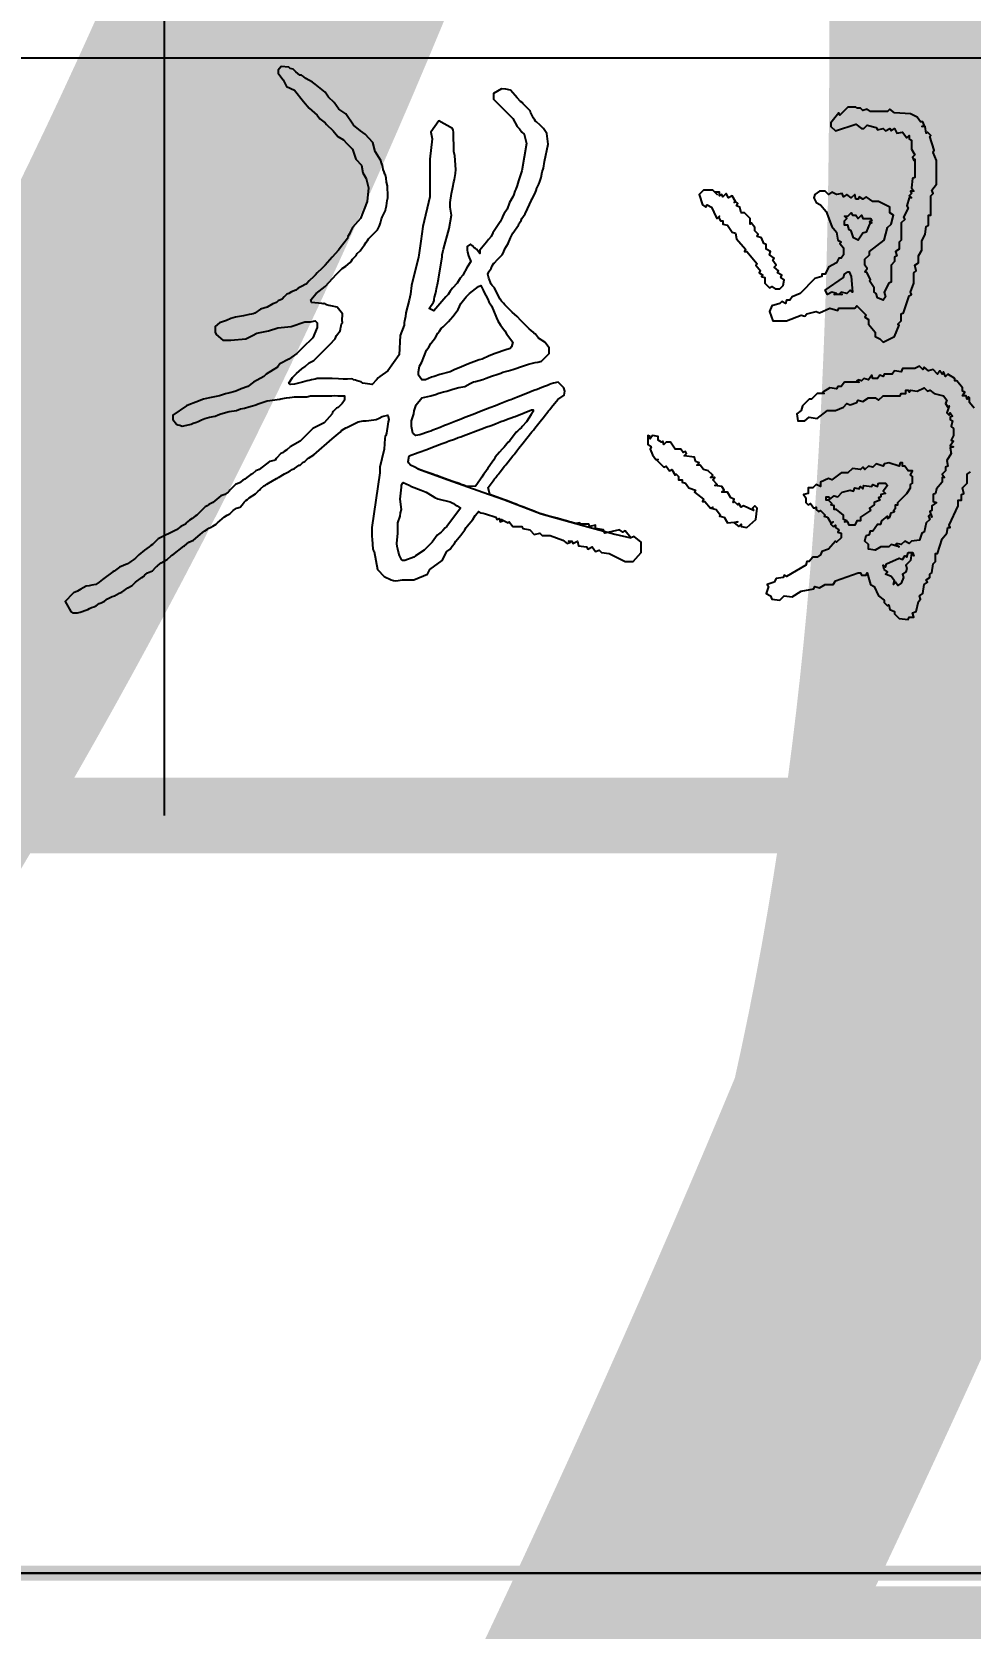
# Model space of a CAD drawing. Extents: x -124594 to 516503, y -3148 to 203159.
# Drawn here: x 221816 to 223054, y 76307 to 78414 of the extents above; entities that cross this region are included whole.
import ezdxf
from ezdxf.enums import TextEntityAlignment as Align

# ---------------------------------------------------------------- set-up
doc = ezdxf.new("R2018")
doc.units = 0
doc.header["$LTSCALE"] = 1000
doc.header["$MEASUREMENT"] = 0
for name, color, linetype in [('PUB_TITLE', 4, 'Continuous'), ('图签目录', 255, 'Continuous'), ('打印框线', 7, 'Continuous'), ('标准打印框线2025-06-19-05-44', 7, 'Continuous')]:
    doc.layers.add(name, color=color, linetype=linetype)
doc.styles.get("Standard").update_dxf_attribs({"font": 'gbenor.shx', "bigfont": 'gbcbig.shx'})
doc.styles.add('宋体', font='宋体.ttf')

# ---------------------------------------------------------------- blocks, each defined once
blk = doc.blocks.new('546547345')
at = {"color": 0, "linetype": 'Continuous'}
for points in [[(195.5, 473.5), (194.5, 474.5), (187.6, 475.2), (185, 472), (185.1, 469.3), (186.4, 467.2), (189.5, 463.5), (189.5, 463.5), (192.5, 457.5), (199.5, 454.5), (207.5, 444.5), (207.5, 444.5), (212.5, 438.5), (219.5, 432.5), (221.8, 429.2), (226.5, 425.5), (227.7, 424.1), (233.5, 418.5), (237.5, 413.5), (242.6, 410.7), (245.5, 407.5), (248.1, 404.9), (248.1, 404.9), (250.5, 402.5), (253.5, 393.5), (258.5, 388.5), (259.5, 381.5), (262.5, 376.5), (264.5, 368.5), (263.5, 356.5), (257.5, 341.5), (250.5, 333.5), (248.5, 329.5), (247.9, 328), (246.5, 325.5), (246, 323.8), (239.5, 315.5), (238.3, 313.7), (232.5, 307.5), (226.5, 300.5), (226.5, 300.5), (223.5, 297.5), (223.5, 297.5), (219.5, 293.5), (217.9, 291.9), (216.5, 290.5), (212.5, 286.5), (212.5, 286.5), (210.2, 284.3), (209.5, 283.5), (209.5, 283.5), (205.5, 281.5), (202.7, 280.1), (200.5, 278.5), (196.9, 276.9), (194.5, 275.5), (192.8, 274.9), (190.5, 272.5), (190.5, 272.5), (188.5, 270.5), (185.2, 269), (183.5, 267.5), (180.5, 266.2), (175.5, 263.5), (169.5, 261.5), (164.6, 258.2), (163.1, 257.6), (161.7, 257.3), (159.5, 256.9), (154.5, 255.8), (147.5, 254.5), (143.5, 253.5), (139.7, 251.8), (133.5, 249.5), (129.5, 246.5), (129.5, 241.5), (130.5, 239.3), (136.5, 234.5), (143.4, 234.5), (156.5, 235.5), (160.1, 237.3), (162.5, 238.5), (166.2, 240.6), (176.5, 242.5), (184.8, 245.1), (196.5, 246.5), (208.5, 250.5), (210.9, 250.6), (213.5, 250.5), (217.5, 251.5), (219.5, 249.5), (219.5, 245.5), (215.5, 236.5), (215.5, 236.5), (206.5, 227.5), (206.5, 227.5), (201.5, 222.5), (201.5, 222.5), (194.5, 217.5), (186.5, 213.5), (184.5, 210.5), (174.5, 204.5), (172.5, 202.5), (172.5, 202.5), (163.5, 197.5), (163.5, 197.5), (158.5, 193.5), (152.5, 191.5), (149.2, 190), (149.2, 190), (147, 189.2), (142.5, 188.1), (138.8, 187.2), (138.8, 187.2), (136, 186.2), (133.5, 185.5), (124.5, 183.5), (124.5, 183.5), (119.5, 182.5), (112.6, 179.7), (106.5, 177.5), (104.5, 176.5), (104.5, 176.5), (92.5, 168.5), (92.5, 164.5), (95.5, 160.5), (96.9, 159.9), (98.5, 159.5), (100.7, 158.8), (104.8, 159.5), (108.5, 160.5), (110.4, 161.3), (113.1, 162.3), (114.6, 162.9), (117.5, 164.3), (120.5, 165.5), (124.7, 166.5), (129.5, 167.5), (132.2, 168.6), (134.5, 169.5), (141.9, 171.5), (148.5, 172.5), (151.9, 173.9), (153.8, 174.2), (155.5, 174.5), (159.2, 175.6), (162.5, 176.5), (164.6, 177.2), (168.5, 178.5), (175.3, 181), (186.5, 182.5), (187.5, 182.7), (192.5, 183.5), (195.2, 183.9), (199.5, 184.5), (201.5, 184.5), (204, 184.5), (205.5, 184.5), (210.2, 184.6), (213.5, 185.5), (230.5, 185.5), (232.2, 185.4), (234.7, 185.6), (237.7, 185.5), (239.5, 185.5), (243.5, 185.5), (243.5, 181.5), (241.5, 178.5), (239.7, 176.8), (237.9, 175.2), (236.5, 174.5), (233.5, 171.5), (233, 170.6), (232.5, 169.5), (225.5, 161.5), (215.5, 156.5), (204.5, 145.5), (195.5, 140.5), (192.6, 137.9), (190.5, 136.5), (188.9, 135.3), (187.5, 134.5), (183.5, 130.5), (183.3, 130.3), (182.3, 128.8), (181.5, 128.5), (177.5, 127.5), (168.5, 120.5), (167, 120.1), (165.5, 119.5), (162.6, 116.6), (161.1, 116.2), (157.5, 113.5), (157.5, 113.5), (157.5, 113.5), (155.7, 112.1), (153.8, 110.9), (151.1, 108.8), (147.5, 107.5), (142.5, 102.5), (141.9, 101.5), (141, 100.7), (138.2, 98.5), (134.5, 97.5), (127.5, 91.5), (124.2, 89.9), (122.5, 88.5), (120.9, 87.6), (113.5, 80.5), (111.9, 79.4), (109.5, 77.5), (107, 75.9), (104.2, 73.6), (103.5, 72.5), (99.4, 70.3), (95.5, 67.5), (79.5, 59.5), (74.5, 54.5), (73.1, 53.7), (71.5, 52.5), (67.5, 49.7), (62.5, 45.5), (61.2, 44.3), (59.5, 42.5), (58, 41.5), (55.5, 39.5), (54.1, 38.8), (52.5, 37.5), (45.5, 34.5), (40.8, 31.2), (39.5, 30.5), (31.5, 24.5), (30.6, 23.8), (27.5, 21.5), (24.5, 19.5), (21.2, 18.8), (18.8, 18.3), (16, 18), (13.5, 16.5), (11.3, 15.3), (8.5, 13.5), (6.3, 12.7), (4.9, 12.1), (4.5, 11.5), (-2.5, 4.5), (2.5, -4.5), (4.7, -5.5), (8.5, -5.5), (10.7, -5.1), (12.5, -4.5), (15, -3.5), (17.5, -2.5), (18.9, -1.9), (20.9, -1), (22.9, -0.3), (25, 0.6), (27.5, 2.5), (29.4, 3.1), (32.1, 4.8), (35, 6.7), (38.9, 8.9), (40.9, 9.5), (45.1, 11.6), (47.5, 12.5), (52.8, 16.3), (56.5, 18.5), (58.6, 20.5), (59.5, 21.5), (65, 25.5), (66.5, 26.5), (67.8, 27.9), (68.5, 28.5), (70, 29.5), (74.5, 31.5), (77.5, 34.5), (78.4, 35.5), (79, 35.9), (79.5, 36.5), (82.2, 38.3), (87.5, 41.5), (90.9, 44.6), (91.7, 45.2), (92.5, 45.5), (102, 53.1), (102.5, 53.5), (106.5, 56.5), (108.5, 57.5), (110.5, 58.5), (116.5, 63.5), (118.5, 65.1), (120.5, 66.5), (122.9, 68), (124.2, 68.8), (125.5, 69.5), (127.5, 70.8), (130.5, 72.5), (131.7, 73.5), (137.9, 78.9), (140.2, 80.4), (142.5, 81.5), (144.5, 83.5), (145, 84), (145.5, 84.5), (148.5, 86.5), (149.5, 86.7), (150.5, 87), (151.5, 87.5), (153.5, 89.5), (155.2, 91.7), (156.7, 93.2), (158, 94.3), (159.5, 95.5), (165, 99.2), (165.5, 99.5), (167.5, 101.5), (168.8, 102.7), (169.5, 103.5), (172.6, 106.1), (173.9, 106.8), (175.2, 107.6), (176.5, 108.5), (183.5, 112.5), (184.4, 112.9), (185.5, 113.5), (190.7, 116.8), (192.9, 117.9), (195.5, 119.5), (197.3, 120.5), (199.5, 121.5), (203.7, 124.3), (203.9, 124.4), (204.5, 124.5), (206.5, 126.5), (207.4, 127.1), (208.5, 127.5), (210, 129.2), (210.9, 129.9), (211.8, 130.5), (216.5, 133.5), (232.5, 147.5), (232.5, 147.5), (239.5, 153.5), (240.9, 154.8), (240.9, 154.8), (243.1, 156.3), (243.1, 156.3), (244.5, 157.1), (245.5, 157.5), (249.6, 159.6), (251.5, 160.5), (255.5, 162.5), (260, 163.4), (262.5, 163.5), (269.4, 164.4), (271.4, 164.7), (274.1, 165.7), (276.6, 167.3), (281.5, 168.5), (282.5, 164.5), (282, 162.5), (281.5, 160.5), (280.5, 152.5), (279.8, 150.4), (279.3, 149.6), (279, 147.9), (278.5, 138.5), (276.2, 130), (274.5, 122.5), (274.6, 120.6), (274.5, 117.5), (267.5, 69.5), (267.5, 61.5), (267.8, 59.2), (268.5, 50.5), (269.1, 49.4), (269.5, 48.5), (272.5, 32.5), (278.5, 26.5), (284.5, 23.5), (286.7, 23), (288.5, 22.5), (294.5, 23.5), (297.6, 23.4), (299.5, 23.5), (304.5, 23.5), (316.5, 28.5), (318.5, 32.5), (329.5, 40.5), (333.5, 48.5), (336.5, 50.5), (338.2, 53.1), (340.3, 55.4), (341.5, 57.5), (345.9, 62.7), (349.5, 67.5), (350.5, 69.4), (351.4, 70.6), (356.5, 76.5), (358.5, 80), (360.5, 82.5), (361.5, 83.5), (363.5, 82.5), (365.5, 82), (367.5, 81.5), (376.5, 78.5), (377.5, 76.5), (379.5, 77.5), (380.5, 74.5), (382.5, 75.5), (381.5, 76.5), (387.5, 73.5), (388.5, 74.5), (391.5, 70.5), (399.5, 70.5), (400.5, 68.5), (406.5, 67.5), (410.5, 63.5), (415.5, 64.5), (417.5, 62.5), (424.5, 62.5), (435.5, 58.5), (439.5, 55.5), (442.5, 56.5), (440.5, 57.5), (443.5, 57.5), (444.5, 55.5), (448.5, 57.5), (449.5, 53.5), (456.5, 52.5), (457.5, 50.5), (461.5, 52.5), (464.5, 48.5), (467.5, 49.5), (469.5, 47.5), (476.5, 46.5), (490.5, 39.5), (497.5, 39.5), (504.5, 47.5), (504.5, 56.5), (498.5, 61.5), (495.5, 60.5), (490.5, 66.5), (488.5, 65.5), (485.5, 67.5), (472.5, 64.5), (471.5, 67.5), (464.5, 68.5), (464.5, 71.5), (459.5, 70.5), (458.5, 72.5), (449.5, 72.5), (450.5, 73.5), (446.7, 73.1), (443, 74.1), (441.5, 74.5), (438.8, 75.3), (434.5, 76.5), (430.6, 77.6), (424.7, 79.2), (422.3, 79.8), (416.4, 81.5), (414.5, 82.2), (408.9, 84.4), (407.2, 85), (401.4, 87.3), (401.4, 87.3), (401.4, 87.3), (397.9, 88.7), (396.3, 89.3), (396.3, 89.3), (394.4, 90), (392.9, 90.6), (388.3, 92.4), (385.9, 93.3), (384.3, 93.9), (383.3, 94.3), (374.5, 97.3), (371.5, 98.5), (370, 104.7), (374.2, 110.7), (375.5, 112.3), (376.5, 113.5), (377.9, 115.3), (378.7, 116.3), (380.5, 118.6), (384.4, 123.5), (385.4, 124.7), (389.6, 129.9), (391.5, 132.5), (392.7, 133.9), (393.6, 135), (395.2, 137), (397, 139.3), (400.8, 144.1), (404, 148.1), (408.4, 153.6), (409.7, 155.3), (411, 156.8), (416.9, 164.3), (418.6, 166.4), (420, 168.3), (421.6, 170.2), (423.1, 172.1), (424.2, 173.4), (425.7, 175.4), (431.2, 182.3), (436.9, 186.1), (437.5, 189.5), (436.5, 192.5), (431.5, 197.5), (427.5, 196.5), (425.4, 195.9), (423.9, 195.4), (422, 194.6), (419.4, 193.6), (417, 192.6), (415.1, 191.9), (412.9, 191), (410.2, 190), (403.1, 187.2), (394.8, 184), (393.4, 183.4), (391.2, 182.5), (389.8, 182), (387.9, 181.3), (380.6, 178.4), (376.3, 176.7), (371.4, 174.8), (363.8, 171.8), (360.1, 170.4), (356.7, 169), (349.5, 166.2), (346, 164.8), (341.5, 163.1), (334, 160.1), (331.6, 159.2), (327.6, 157.6), (321.1, 155.1), (319.5, 154.4), (317.4, 153.6), (309.7, 151.1), (306.3, 150.6), (306.3, 150.6), (303.5, 152.5), (302.5, 158.5), (302.5, 163.5), (304.5, 169.4), (304.9, 172.1), (305.5, 173.9), (306.5, 177.5), (311.5, 183.5), (319.5, 185.5), (324.4, 186.9), (325.6, 187.3), (328.5, 188.2), (330.7, 188.8), (333.5, 189.6), (338.7, 191.2), (344.1, 192.6), (349.5, 193.5), (354, 196.3), (357, 197.8), (358.7, 198.1), (365.1, 199.8), (368, 200.9), (372.9, 202.6), (378.5, 204.5), (381, 205.4), (382.9, 206.1), (385.1, 206.7), (387.5, 207.5), (389.6, 208), (391.5, 208.5), (395, 209.6), (397.5, 210.5), (405.3, 213.2), (411.3, 214.6), (413.7, 214.9), (416.9, 215.9), (423.5, 222.5), (423.5, 227.5), (419.9, 232.7), (414.3, 236.2), (411.5, 239.5), (410.5, 240.3), (409.5, 241.5), (406, 244.2), (398.7, 251.7), (395.4, 255.2), (391, 258.9), (384.5, 265.5), (383.5, 266.8), (381.5, 268.8), (380.5, 270.5), (378.8, 273.7), (375.5, 280.5), (373.4, 282.6), (372.5, 283.5), (370.4, 289), (369.5, 292.5), (370.9, 295.2), (372.5, 297.5), (373.4, 299.7), (375, 302.1), (375.5, 302.5), (378.2, 305.3), (380.8, 307.9), (382.1, 309.5), (383.4, 311.6), (384.6, 314.8), (387.5, 319.5), (387.5, 319.5), (387.5, 319.5), (389.5, 324.5), (391, 327.3), (391.3, 328), (391.5, 328.5), (396.5, 335.5), (396.9, 336.6), (397.5, 337.5), (399, 339.8), (399.5, 341.5), (402.5, 345.5), (404.5, 350), (408.1, 357.7), (408.4, 358.3), (408.5, 358.5), (411.5, 364.5), (412.2, 366), (412.4, 366.9), (412.5, 367.5), (414.5, 371.5), (415.4, 374), (416.5, 377.5), (417.5, 382.5), (418.6, 385.7), (419.5, 391.5), (422.8, 406.9), (421.5, 416.1), (418.5, 420.5), (415.7, 423.7), (412.5, 426.5), (411.7, 427.2), (410.7, 428.5), (409.8, 429.7), (409.2, 430.8), (407.3, 435), (406.8, 436.3), (400.5, 442.5), (399.7, 443.4), (398.5, 444.5), (395.5, 447.5), (393.6, 449.6), (389.5, 454.5), (385.4, 455.2), (381.5, 455.5), (374.5, 451.5), (374.5, 446.5), (391.5, 429.5), (395.5, 422.5), (397.4, 420.2), (399.5, 417.5), (401.5, 415.5), (401.5, 415.5), (403.5, 407.5), (399.5, 383.5), (396.5, 374.5), (396, 372.4), (395.5, 370.5), (394.2, 367.1), (393.5, 365.5), (392.4, 362.5), (391.5, 360.5), (388.7, 355.6), (386.5, 349.5), (384.1, 345.7), (382.9, 343.9), (382.1, 342.1), (380.5, 338.5), (374.1, 328.7), (372.5, 325.5), (370.3, 323), (368.5, 320.5), (362.5, 313.5), (362.5, 310.5), (359.5, 314.5), (358.7, 314.9), (357.7, 315.7), (356.1, 317.4), (354.3, 318.9), (351.3, 316.9), (351.5, 313.5), (351.8, 311.9), (352.5, 308.5), (354.5, 303.5), (351.5, 298.5), (351.5, 298.5), (351.5, 298.5), (347.5, 291.5), (345.4, 288.8), (342.5, 284.5), (338.6, 280.1), (336.5, 277.5), (334.6, 274.5), (332.5, 272.5), (322.2, 260.3), (318, 262.3), (321.7, 267.8), (322.4, 269.4), (322.5, 270.5), (322.8, 272.3), (323.6, 275.2), (324.1, 277.7), (324.5, 279.5), (325.1, 282.6), (325.4, 283.4), (326.2, 288.1), (329.4, 307.8), (329.5, 309.5), (329.9, 312), (330.5, 314.5), (335.5, 332.5), (335.5, 332.5), (335.5, 332.5), (335.5, 332.5), (335.5, 332.5), (335.5, 332.5), (335.5, 332.5), (335.5, 332.5), (337.5, 344.5), (336.5, 351.5), (336.5, 351.5), (336.5, 355.5), (337.5, 363.5), (337.5, 363.5), (338.5, 367.5), (338.8, 369), (339.6, 373.6), (340.2, 375.8), (340.2, 375.8), (340.5, 377.5), (341.1, 381.1), (341.5, 384.5), (340.5, 396.5), (340.5, 396.5), (339.7, 400.5), (339.7, 402.2), (339.7, 408.2), (339.5, 409.5), (339.5, 417.5), (339.1, 419.1), (338.5, 420.5), (326.5, 427.5), (319.5, 417.5), (320.5, 411.5), (318.5, 393.5), (318.5, 383.5), (318.5, 383.5), (318.5, 374.5), (318.5, 360.5), (312.5, 334.5), (312.5, 334.5), (310.5, 321.5), (308.9, 309.3), (308.5, 307.5), (302.5, 282.5), (301.6, 274.8), (300.5, 269.5), (297.5, 258.5), (297, 255.1), (296.5, 252.5), (296.3, 251.1), (296.1, 249.8), (295.9, 247.5), (292.5, 238.5), (291.5, 221.5), (281.5, 207.5), (274.5, 202.5), (273.2, 201.2), (271.5, 199.5), (267.7, 195.4), (259.5, 196.5), (258, 197.6), (254.5, 198.5), (253.1, 199.2), (251.5, 199.5), (250.7, 200), (249.5, 200.3), (246.1, 200.1), (244.6, 200.1), (242.3, 200), (238.2, 200.2), (232.5, 200.5), (229.6, 200.5), (229.6, 200.5), (227.5, 200.5), (219.5, 200.5), (217.6, 200), (217.6, 200), (217.6, 200), (214.5, 199.5), (212.4, 199), (210.5, 198.5), (206.5, 197.5), (202.9, 196.4), (199.5, 195.5), (199.5, 195.5), (195.8, 195.4), (194.5, 196.5), (197.8, 201.5), (201.1, 204.9), (205.9, 209), (208.8, 211.1), (212.5, 214.5), (216.5, 216.5), (229.5, 229.5), (230.6, 230.5), (235.2, 235.4), (236.5, 238.5), (239.5, 242.5), (239.8, 244), (240.1, 245.7), (240.5, 247), (240.9, 248.8), (241.6, 250), (241.5, 251.5), (241.8, 257.4), (237.1, 263.5), (231.5, 264.5), (229.8, 265), (227.5, 265.5), (225.5, 266.5), (224.6, 266.3), (223.5, 266.5), (214.5, 267.5), (213.8, 270), (213.8, 270), (213.8, 270), (213.8, 270), (218.5, 275.5), (218.5, 275.5), (218.5, 275.5), (226.5, 281.5), (236.5, 292.5), (241.5, 297.5), (241.5, 297.5), (244.5, 299.5), (244.5, 299.5), (248.4, 302.6), (249.5, 304.2), (250.5, 305.5), (253.7, 308.8), (254.5, 310.5), (257.3, 313.1), (259.4, 315.8), (261.2, 318.3), (262.5, 320.5), (263.7, 322.1), (264.5, 323.5), (272.5, 331.5), (274.2, 335), (275.1, 337.6), (276, 341.1), (276.5, 342.5), (279.5, 348.5), (279.8, 350.2), (280.5, 352.5), (280.9, 357.2), (281.5, 359.5), (281.5, 364.5), (281.2, 366.4), (281.2, 370.3), (280.5, 373.5), (280.2, 376.9), (279.5, 379.5), (279, 380.3), (278.5, 382.4), (277.5, 384.5), (276.9, 388.3), (276, 389.9), (275.5, 392.5), (270.5, 400.5), (268.3, 408.4), (261.5, 415.5), (261.5, 415.5), (257.5, 418.5), (257.5, 418.5), (251.5, 423.5), (251.5, 423.5), (244.5, 433.5), (238.5, 437.5), (234.5, 443.5), (229.5, 448.3), (226.5, 452.5), (217.5, 459.5), (215.4, 461.5), (209.5, 464.5), (207.5, 466.3), (205.5, 467.5), (204.1, 467.7), (200.5, 470.5), (200.5, 470.5), (198.2, 472.8), (195.5, 473.5)], [(694.5, 438.5), (693.5, 439.5), (686.5, 439.5), (679.5, 432.5), (678.5, 434.5), (671.5, 425.5), (671.5, 422.5), (675.5, 418.5), (693.5, 424.5), (698.5, 420.5), (700.5, 420.5), (703.5, 423.5), (711.5, 421.5), (712.5, 419.5), (717.5, 420.5), (719.5, 418.5), (723.5, 420.5), (724.5, 418.5), (727.5, 420.5), (729.5, 416.5), (734.5, 417.5), (738.5, 412.5), (740.5, 414.5), (740.5, 411.5), (742.5, 410.5), (742.5, 402.5), (745.5, 397.5), (743.5, 395.5), (744.5, 392.5), (745.5, 393.5), (745.5, 377.5), (743.5, 376.5), (742.5, 368.5), (744.5, 365.5), (741.5, 365.5), (742.5, 363.5), (740.5, 361.5), (742.5, 359.5), (740.5, 359.5), (738.5, 352.5), (739.5, 350.5), (735.5, 342.5), (736.5, 340.5), (733.5, 337.5), (733.5, 322.5), (731.5, 320.5), (731.5, 314.5), (728.5, 312.5), (729.5, 308.5), (727.5, 307.5), (727.5, 303.5), (724.5, 300.5), (724.5, 285.5), (722.5, 284.5), (718.5, 276.5), (719.5, 272.5), (717.5, 269.5), (712.5, 271.5), (711.5, 275.5), (709.5, 276.5), (709.5, 280.5), (705.5, 286.5), (706.5, 287.5), (703.5, 293.5), (701.5, 294.5), (703.5, 297.5), (701.5, 300.5), (701.5, 305.5), (705.5, 309.5), (705.5, 312.5), (718.5, 322.5), (721.5, 333.5), (724.5, 336.5), (726.5, 344.5), (723.5, 346.5), (723.5, 351.5), (713.5, 356.5), (708.5, 356.5), (702.5, 360.5), (699.5, 358.5), (696.5, 360.5), (695.5, 358.5), (693.5, 358.5), (692.5, 362.5), (689.5, 359.5), (685.5, 362.5), (682.5, 360.5), (681.5, 363.5), (676.5, 362.5), (672.5, 364.5), (669.5, 362.5), (666.5, 365.5), (661.5, 365.5), (657.5, 362.5), (656.5, 359.5), (658.5, 355.5), (662.5, 353.5), (667.5, 347.5), (672.5, 334.5), (676.5, 329.5), (677.5, 322.5), (680.5, 320.5), (679.5, 319.5), (682.5, 315.5), (682.5, 309.5), (680.5, 306.5), (678.5, 306.5), (676.5, 302.5), (669.5, 298.5), (666.5, 292.5), (663.5, 292.5), (663.5, 290.5), (657.5, 288.5), (644.5, 275.5), (637.5, 272.5), (635.5, 269.5), (632.5, 269.5), (631.5, 266.5), (628.5, 268.5), (626.5, 266.5), (619.5, 264.5), (617.5, 259.5), (620.5, 251.5), (632.5, 251.5), (645.5, 256.5), (648.5, 255.5), (650.5, 257.5), (658.5, 259.5), (661.5, 258.5), (670.5, 262.5), (677.5, 260.5), (678.5, 262.5), (692.5, 262.5), (694.5, 264.5), (702.5, 256.5), (701.5, 254.5), (704.5, 252.5), (704.5, 248.5), (710.5, 241.5), (710.5, 237.5), (714.5, 235.5), (717.5, 232.5), (727.5, 237.5), (731.5, 247.5), (730.5, 248.5), (733.5, 251.5), (733.5, 257.5), (735.5, 258.5), (740.5, 273.5), (742.5, 274.5), (741.5, 276.5), (744.5, 284.5), (744.5, 293.5), (746.5, 295.5), (745.5, 300.5), (748.5, 302.5), (748.5, 308.5), (751.5, 313.5), (751.5, 321.5), (754.5, 327.5), (755.5, 334.5), (757.5, 335.5), (757.5, 344.5), (759.5, 344.5), (759.5, 361.5), (761.5, 363.5), (760.5, 366.5), (764.5, 371.5), (764.5, 392.5), (761.5, 399.5), (762.5, 401.5), (758.5, 413.5), (759.5, 414.5), (756.5, 417.5), (755.5, 416.5), (754.5, 422.5), (751.5, 422.5), (753.5, 423.5), (752.5, 426.5), (750.5, 426.5), (747.5, 430.5), (741.5, 433.5), (727.5, 434.5), (723.5, 437.5), (721.5, 435.5), (706.5, 435.5), (703.5, 437.5), (699.5, 436.5), (697.5, 438.5), (694.5, 438.5)], [(568.5, 365.5), (567.5, 366.5), (559.5, 366.5), (555.5, 362.5), (558.5, 353.5), (561.5, 351.5), (562.5, 353.5), (566.5, 351.5), (570.5, 342.5), (571.5, 341.5), (573.5, 343.5), (572.5, 342.5), (574.5, 339.5), (576.5, 339.5), (576.5, 336.5), (580.5, 335.5), (584.5, 329.5), (587.5, 328.5), (588.5, 323.5), (596.5, 314.5), (595.5, 312.5), (597.5, 312.5), (606.5, 301.5), (605.5, 300.5), (609.5, 295.5), (608.5, 293.5), (611.5, 291.5), (610.5, 290.5), (613.5, 289.5), (613.5, 284.5), (617.5, 280.5), (619.5, 281.5), (622.5, 279.5), (626.5, 279.5), (629.5, 282.5), (630.5, 287.5), (627.5, 289.5), (628.5, 291.5), (624.5, 293.5), (625.5, 295.5), (621.5, 298.5), (623.5, 300.5), (620.5, 304.5), (621.5, 306.5), (617.5, 309.5), (618.5, 312.5), (614.5, 314.5), (614.5, 318.5), (612.5, 319.5), (610.5, 324.5), (606.5, 325.5), (607.5, 327.5), (604.5, 330.5), (604.5, 333.5), (601.5, 337.5), (600.5, 336.5), (600.5, 341.5), (595.5, 346.5), (592.5, 346.5), (591.5, 351.5), (588.5, 352.5), (589.5, 354.5), (587.5, 356.5), (586.5, 355.5), (587.5, 356.5), (584.5, 361.5), (581.5, 359.5), (579.5, 363.5), (576.5, 360.5), (575.5, 362.5), (573.5, 361.5), (573.5, 364.5), (569.5, 364.5), (571.5, 362.5), (568.5, 365.5)], [(688.5, 345.5), (689.5, 346.5), (690.5, 344.5), (693.5, 344.5), (695.5, 341.5), (698.5, 344.5), (699.5, 341.5), (706.5, 341.5), (707.5, 339.5), (705.5, 338.5), (707.5, 337.5), (705.5, 336.5), (702.5, 329.5), (699.5, 328.5), (695.5, 322.5), (691.5, 324.5), (689.5, 330.5), (687.5, 331.5), (686.5, 335.5), (683.5, 335.5), (683.5, 339.5), (685.5, 341.5), (683.5, 343.5), (686.5, 343.5), (688.5, 345.5)], [(361.5, 281.5), (363.5, 282.5), (365.5, 278.5), (366, 276.9), (369.5, 270.5), (370.6, 268.2), (371.2, 267.2), (372.7, 264.5), (374.6, 260.4), (377.3, 254), (378.5, 251.5), (380.7, 247.5), (384.5, 242.5), (386.1, 240), (391.5, 232.5), (390.5, 228.5), (389.2, 227), (384.5, 225.5), (382, 224.8), (379.5, 223.8), (376, 222.6), (370.7, 220.6), (364.5, 217.7), (361.9, 217.1), (359.5, 216.1), (352.5, 213.5), (344.3, 210), (340.5, 208.5), (336.5, 206.5), (327.4, 204.1), (322.5, 202.5), (320.1, 201.7), (317.5, 200.5), (314.6, 199.5), (311.5, 199.5), (308.5, 203.5), (308.5, 206.5), (309.5, 211.5), (311.4, 215), (315.5, 225.5), (317.8, 228.2), (319.5, 231.5), (323.5, 236.6), (325.5, 240.5), (327.2, 242.4), (328.5, 244.5), (330.3, 246.1), (331.9, 247.7), (333.6, 249.4), (335, 250.9), (336.7, 252.8), (338.9, 255.2), (343.5, 261.3), (343.5, 261.3), (343.5, 261.3), (343.5, 261.3), (343.5, 261.3), (343.5, 261.3), (343.5, 261.3), (343.5, 261.3), (343.5, 261.3), (344.6, 264), (345.9, 266.7), (350.5, 272.5), (350.8, 272.9), (352.8, 274.9), (353.5, 275.5), (361.5, 281.5)], [(686.5, 294.5), (687.5, 294.5), (689.5, 290.5), (690.5, 276.5), (688.5, 278.5), (685.5, 275.5), (680.5, 276.5), (679.5, 275.5), (681.5, 274.5), (674.5, 274.5), (676.5, 275.5), (672.5, 276.5), (668.5, 274.5), (666.5, 278.5), (682.5, 289.5), (683.5, 292.5), (686.5, 294.5)], [(750.5, 210.5), (749.5, 211.5), (745.5, 209.5), (734.5, 209.5), (733.5, 206.5), (727.5, 207.5), (725.5, 204.5), (718.5, 204.5), (717.5, 202.5), (714.5, 203.5), (712.5, 200.5), (708.5, 200.5), (707.5, 203.5), (704.5, 199.5), (700.5, 200.5), (698.5, 198.5), (695.5, 199.5), (694.5, 198.5), (696.5, 197.5), (683.5, 197.5), (680.5, 193.5), (677.5, 193.5), (676.5, 191.5), (670.5, 192.5), (664.5, 188.5), (665.5, 187.5), (659.5, 187.5), (654.5, 182.5), (652.5, 182.5), (646.5, 176.5), (645.5, 172.5), (641.5, 169.5), (642.5, 163.5), (648.5, 163.5), (652.5, 166.5), (659.5, 165.5), (668.5, 172.5), (675.5, 172.5), (682.5, 175.5), (685.5, 178.5), (688.5, 177.5), (694.5, 179.5), (695.5, 181.5), (699.5, 180.5), (704.5, 183.5), (710.5, 183.5), (713.5, 181.5), (717.5, 185.5), (732.5, 185.5), (733.5, 187.5), (737.5, 187.5), (737.5, 190.5), (739.5, 190.5), (740.5, 188.5), (741.5, 190.5), (747.5, 189.5), (753.5, 192.5), (756.5, 189.5), (758.5, 190.5), (762.5, 187.5), (770.5, 185.5), (773.5, 181.5), (772.5, 178.5), (774.5, 175.5), (775.5, 176.5), (773.5, 170.5), (775.5, 168.5), (776.5, 170.5), (778.5, 167.5), (776.5, 166.5), (776.5, 164.5), (778.5, 163.5), (777.5, 158.5), (779.5, 156.5), (779.5, 150.5), (777.5, 146.5), (779.5, 145.5), (776.5, 141.5), (779.5, 140.5), (776.5, 139.5), (777.5, 134.5), (773.5, 128.5), (774.5, 123.5), (772.5, 122.5), (772.5, 119.5), (769.5, 116.5), (771.5, 113.5), (769.5, 113.5), (769.5, 109.5), (764.5, 103.5), (763.5, 99.5), (761.5, 98.5), (761.5, 92.5), (764.5, 91.5), (760.5, 88.5), (760.5, 84.5), (758.5, 83.5), (760.5, 78.5), (759.5, 81.5), (757.5, 79.5), (758.5, 76.5), (755.5, 73.5), (753.5, 65.5), (751.5, 64.5), (749.5, 58.5), (742.5, 57.5), (740.5, 55.5), (736.5, 57.5), (733.5, 54.5), (729.5, 55.5), (728.5, 54.5), (731.5, 52.5), (724.5, 54.5), (722.5, 52.5), (715.5, 52.5), (710.5, 49.5), (704.5, 50.5), (704.5, 54.5), (701.5, 57.5), (702.5, 62.5), (705.5, 63.5), (706.5, 66.5), (708.5, 66.5), (712.5, 72.5), (715.5, 72.5), (716.5, 75.5), (721.5, 79.5), (721.5, 77.5), (723.5, 78.5), (724.5, 82.5), (727.5, 83.5), (726.5, 84.5), (728.5, 86.5), (728.5, 89.5), (730.5, 89.5), (730.5, 91.5), (738.5, 99.5), (741.5, 104.5), (741.5, 107.5), (743.5, 108.5), (743.5, 114.5), (741.5, 115.5), (743.5, 119.5), (739.5, 119.5), (736.5, 123.5), (734.5, 123.5), (734.5, 126.5), (732.5, 126.5), (731.5, 123.5), (722.5, 126.5), (718.5, 125.5), (717.5, 123.5), (711.5, 125.5), (708.5, 122.5), (704.5, 123.5), (701.5, 120.5), (699.5, 122.5), (697.5, 120.5), (690.5, 121.5), (686.5, 117.5), (680.5, 117.5), (672.5, 111.5), (669.5, 112.5), (662.5, 109.5), (662.5, 105.5), (658.5, 107.5), (655.5, 104.5), (651.5, 104.5), (651.5, 99.5), (647.5, 98.5), (649.5, 95.5), (649.5, 91.5), (651.5, 89.5), (653.5, 90.5), (656.5, 86.5), (658.5, 87.5), (658.5, 85.5), (660.5, 83.5), (662.5, 84.5), (666.5, 80.5), (665.5, 79.5), (668.5, 78.5), (671.5, 73.5), (673.5, 74.5), (671.5, 72.5), (673.5, 70.5), (675.5, 71.5), (675.5, 69.5), (678.5, 67.5), (677.5, 65.5), (680.5, 64.5), (680.5, 60.5), (676.5, 56.5), (675.5, 57.5), (669.5, 50.5), (663.5, 48.5), (662.5, 45.5), (659.5, 43.5), (655.5, 43.5), (652.5, 39.5), (650.5, 39.5), (649.5, 36.5), (632.5, 26.5), (630.5, 27.5), (629.5, 25.5), (623.5, 24.5), (621.5, 21.5), (615.5, 19.5), (616.5, 17.5), (614.5, 11.5), (618.5, 9.5), (619.5, 6.5), (626.5, 5.5), (630.5, 9.5), (637.5, 8.5), (645.5, 13.5), (656.5, 15.5), (657.5, 17.5), (661.5, 16.5), (666.5, 19.5), (673.5, 19.5), (675.5, 22.5), (695.5, 29.5), (697.5, 29.5), (698.5, 27.5), (702.5, 27.5), (703.5, 29.5), (706.5, 19.5), (709.5, 17.5), (713.5, 9.5), (718.5, 5.5), (718.5, 3.5), (721.5, 0.5), (722.5, 1.5), (723.5, -2.5), (727.5, -4.5), (727.5, -6.5), (731.5, -10.5), (739.5, -11.5), (740.5, -9.5), (744.5, -9.5), (743.5, -5.5), (746.5, -4.5), (748.5, 4.5), (750.5, 6.5), (749.5, 9.5), (752.5, 11.5), (753.5, 19.5), (756.5, 21.5), (755.5, 23.5), (758.5, 25.5), (758.5, 28.5), (760.5, 29.5), (761.5, 37.5), (763.5, 39.5), (763.5, 46.5), (765.5, 46.5), (769.5, 59.5), (773.5, 64.5), (774.5, 69.5), (776.5, 69.5), (775.5, 71.5), (783.5, 88.5), (783.5, 93.5), (786.5, 93.5), (786.5, 98.5), (788.5, 99.5), (787.5, 104.5), (791.5, 108.5), (791.5, 116.5), (794.5, 118.5)], [(797.5, 174.5), (793.5, 179.5), (793.5, 183.5), (792.5, 184.5), (791.5, 182.5), (790.5, 185.5), (787.5, 185.5), (789.5, 188.5), (787.5, 189.5), (787.5, 192.5), (782.5, 198.5), (780.5, 198.5), (780.5, 200.5), (774.5, 204.5), (772.5, 202.5), (770.5, 206.5), (769.5, 204.5), (767.5, 207.5), (765.5, 204.5), (761.5, 208.5), (757.5, 207.5), (753.5, 210.5), (752.5, 208.5), (750.5, 210.5)], [(407.9, 173.2), (408.6, 173.2), (409.4, 173.2), (409.5, 171.5), (407.7, 169), (403.5, 162.5), (399.9, 158.4), (399.1, 157.5), (397.5, 156.1), (395.6, 154.3), (394.6, 153.4), (388.6, 145.6), (387.5, 144.5), (383.9, 140.2), (382.3, 138.4), (380, 135.8), (376.2, 131.4), (374.8, 129.2), (371.9, 125), (370.8, 123.3), (369.7, 121.7), (369, 120.7), (367.7, 118.8), (365.8, 116.1), (364.3, 113.8), (359.9, 107.4), (358.8, 105.9), (352.5, 105.5), (350.8, 105.7), (349, 106.4), (346, 107.5), (344.4, 108.1), (343.5, 108.4), (340.5, 109.5), (337.9, 110.4), (329.1, 113.6), (326.1, 114.6), (324.6, 115.2), (324.2, 115.3), (320.2, 116.7), (317.7, 117.6), (314.1, 118.9), (310.8, 120.1), (307.9, 121.1), (305.3, 122.7), (301.5, 124.5), (300, 126), (299.5, 127.5), (300.5, 132.5), (308.2, 135.4), (310.8, 136.3), (314.2, 137.6), (315.9, 138.3), (321, 140.2), (329.4, 143.3), (332.9, 144.6), (334.2, 145.1), (335.7, 145.7), (340.2, 147.3), (343.5, 148.6), (345.7, 149.4), (347.8, 150.2), (347.8, 150.2), (347.8, 150.2), (363.3, 156), (368.8, 158.1), (371.7, 159.1), (373.3, 159.7), (376.8, 161.1), (378.5, 161.7), (381.1, 162.7), (383.9, 163.7), (387.6, 165.1), (390.1, 166), (392.6, 166.9), (393.6, 167.3), (401.5, 170.3), (407.9, 173.2)], [(512.5, 149.5), (510.5, 150.5), (510.5, 142.5), (513.5, 140.5), (512.5, 138.5), (514.5, 133.5), (517.5, 129.5), (519.5, 129.5), (518.5, 128.5), (524.5, 122.5), (526.5, 123.5), (529.5, 119.5), (531.5, 120.5), (534.5, 115.5), (535.5, 116.5), (537.5, 114.5), (537.5, 111.5), (540.5, 111.5), (540.5, 109.5), (543.5, 108.5), (546.5, 104.5), (552.5, 102.5), (551.5, 100.5), (559.5, 94.5), (558.5, 92.5), (560.5, 92.5), (565.5, 86.5), (567.5, 87.5), (566.5, 86.5), (570.5, 85.5), (574.5, 80.5), (573.5, 79.5), (577.5, 78.5), (580.5, 73.5), (589.5, 74.5), (586.5, 73.5), (590.5, 70.5), (592.5, 72.5), (592.5, 70.5), (597.5, 69.5), (605.5, 76.5), (606.5, 86.5), (604.5, 88.5), (602.5, 86.5), (603.5, 84.5), (594.5, 88.5), (592.5, 87.5), (590.5, 90.5), (589.5, 89.5), (586.5, 92.5), (585.5, 91.5), (586.5, 94.5), (583.5, 95.5), (580.5, 100.5), (575.5, 100.5), (577.5, 102.5), (575.5, 105.5), (569.5, 106.5), (571.5, 107.5), (567.5, 111.5), (569.5, 113.5), (565.5, 113.5), (567.5, 115.5), (563.5, 119.5), (559.5, 120.5), (556.5, 124.5), (553.5, 124.5), (555.5, 126.5), (552.5, 127.5), (551.5, 131.5), (542.5, 132.5), (544.5, 134.5), (543.5, 136.5), (541.5, 135.5), (539.5, 138.5), (534.5, 138.5), (530.5, 144.5), (526.5, 144.5), (524.5, 142.5), (523.5, 145.5), (522.5, 144.5), (519.5, 146.5), (519.5, 149.5), (514.5, 150.5), (512.5, 147.5), (512.5, 149.5)], [(177.5, 127.5), (177.5, 127.5), (177.5, 127.5), (177.5, 127.5)], [(307.9, 121.1), (334.6, 111.6), (365.3, 100.5), (383.7, 94.2), (416.4, 81.5), (454.4, 71), (481.3, 63.6), (495.5, 60.5)], [(294.5, 108.5), (295.1, 109), (300.4, 106.7), (302.5, 105.5), (310.9, 102.3), (315.3, 100.6), (320.5, 97.5), (323, 95.8), (325.6, 94.8), (336.6, 92.1), (339.5, 90.5), (341, 89.4), (342.5, 88.5), (345.5, 86.5), (333.5, 70.5), (332.2, 69.1), (329.9, 66.8), (328.5, 65.5), (325.1, 62.7), (320.5, 56.5), (319.5, 55.5), (313.5, 49.5), (305.8, 44.5), (304.5, 43.5), (296.5, 40.5), (294.8, 40.6), (293.5, 41.5), (292.8, 43.2), (291.9, 44.8), (290.9, 47.8), (290.5, 50.5), (289.8, 52.8), (289.5, 55.5), (290.3, 64.6), (290.5, 73.5), (292.5, 79.5), (292.7, 82.4), (293.5, 85.5), (292.5, 94.5), (293.5, 105.1), (293.5, 106.5), (294.5, 108.5)], [(713.5, 108.5), (715.5, 108.5), (719.5, 108.5), (721.5, 106.5), (717.5, 101.5), (719.5, 99.5), (715.5, 98.5), (715.5, 96.5), (713.5, 95.5), (714.5, 93.5), (709.5, 91.5), (709.5, 89.5), (705.5, 86.5), (706.5, 84.5), (697.5, 78.5), (697.5, 75.5), (694.5, 75.5), (692.5, 71.5), (687.5, 71.5), (686.5, 74.5), (683.5, 74.5), (685.5, 75.5), (682.5, 76.5), (682.5, 80.5), (676.5, 85.5), (674.5, 85.5), (674.5, 88.5), (671.5, 89.5), (672.5, 90.5), (669.5, 93.5), (667.5, 93.5), (667.5, 96.5), (669.5, 96.5), (670.5, 94.5), (674.5, 97.5), (677.5, 96.5), (681.5, 100.5), (688.5, 102.5), (691.5, 101.5), (692.5, 104.5), (696.5, 103.5), (697.5, 105.5), (699.5, 103.5), (700.5, 106.5), (707.5, 105.5), (708.5, 107.5), (712.5, 105.5), (713.5, 108.5)], [(739.5, 47.5), (743.5, 47.5), (744.5, 44.5), (742.5, 46.5), (741.5, 40.5), (737.5, 36.5), (738.5, 33.5), (737.5, 30.5), (734.5, 28.5), (735.5, 25.5), (733.5, 20.5), (730.5, 18.5), (728.5, 21.5), (726.5, 19.5), (727.5, 22.5), (724.5, 26.5), (719.5, 28.5), (721.5, 30.5), (718.5, 32.5), (717.5, 36.5), (719.5, 34.5), (720.5, 37.5), (731.5, 42.5), (734.5, 41.5), (736.5, 44.5), (738.5, 43.5), (739.5, 47.5)]]:
    blk.add_lwpolyline(points, dxfattribs=at)
blk = doc.blocks.new('ztwj06_202506190545')
for p, q in [((56500, 3000), (56500, 1000)), ((54500, 2000), (83100, 2000))]:
    blk.add_line(p, q)
at = {"color": 0, "linetype": 'Continuous', "xscale": 1.5, "yscale": 1.5, "zscale": 1.5}
blk.add_blockref('546547345', (56373, 1276), dxfattribs=at)
at = {"layer": '图签目录', "style": '宋体', "width": 0.8}
for tag, p in [('图纸编号', (81808.3, 2513)), ('图纸时间', (73625.4, 1527.6)), ('设计号', (77500, 1500))]:
    blk.add_attdef(tag, text='', height=300, dxfattribs=at).set_placement(p, align=Align.MIDDLE)
at = {"layer": '图签目录', "lineweight": 30, "width": 0.8, "flags": 104}
for tag, p in [('工程名称', (67500, 2492)), ('图纸名称', (75500, 2500)), ('建设单位', (59500, 2466.4))]:
    blk.add_attdef(tag, text='', height=300, dxfattribs=at).set_placement(p, align=Align.MIDDLE_CENTER)
at = {"layer": '图签目录', "style": '宋体', "width": 0.8}
for tag, p in [('65', (79496.6, 1364.2)), ('3', (81796.8, 1346.9))]:
    blk.add_attdef(tag, text='', height=300, dxfattribs=at).set_placement(p, align=Align.CENTER)

msp = doc.modelspace()

# ---------------------------------------------------------------- linework, layer by layer
at = {"layer": 'PUB_TITLE'}
msp.add_lwpolyline([(165490.2, 76379.2), (249590.2, 76379.2), (249590.2, 135779.2), (165490.2, 135779.2)], close=True, dxfattribs=at)
at = {"layer": 'PUB_TITLE', "const_width": 100}
msp.add_lwpolyline([(167990.2, 77379.2), (248590.2, 77379.2), (248590.2, 134779.2), (167990.2, 134779.2)], close=True, dxfattribs=at)
at = {"layer": '打印框线'}
msp.add_lwpolyline([(165490.2, 76379.2), (165490.2, 135779.2), (249590.2, 135779.2), (249590.2, 76379.2)], close=True, dxfattribs=at)
at = {"layer": '标准打印框线2025-06-19-05-44', "const_width": 20}
msp.add_lwpolyline([(165490.2, 76379.2), (249590.2, 76379.2), (249590.2, 135779.2), (165490.2, 135779.2)], close=True, dxfattribs=at)

# ---------------------------------------------------------------- block references
at = {"layer": '打印框线'}
ref = msp.add_blockref('ztwj06_202506190545', (-2709.8, 76379.2), dxfattribs=at)
lines = msp.add_mtext('\\W0.8000;强电电竖向封闭金属槽盒、沿墙壁敷设、一层强电平面图、一层强电平面图', dxfattribs={"layer": '图签目录', "insert": (72790.2, 78879.2), "char_height": 4792.028, "attachment_point": 1})
ref.add_attrib('图纸名称', '', (72790.2, 78879.2), dxfattribs={"flags": 104}).embed_mtext(lines)
ref = msp.add_blockref('ztwj06_202506190545', (81390.2, 76379.2), dxfattribs=at)
lines = msp.add_mtext('\\W0.8000;麻阳苗族自治县工业园投资开发有限公司', dxfattribs={"layer": '图签目录', "insert": (140890.2, 78845.6), "char_height": 4792.028, "attachment_point": 1})
ref.add_attrib('建设单位', '', (140890.2, 78845.6), dxfattribs={"flags": 104}).embed_mtext(lines)
lines = msp.add_mtext('\\W0.8000;怀化市麻阳苗族自治县省级工业集中区标准化厂房及配套基础设施建设项目', dxfattribs={"layer": '图签目录', "insert": (148890.2, 78871.2), "char_height": 3194.686, "attachment_point": 1})
ref.add_attrib('工程名称', '', (148890.2, 78871.2), dxfattribs={"flags": 104}).embed_mtext(lines)
msp.add_blockref('ztwj06_202506190545', (165490.2, 76379.2), dxfattribs=at)

doc.saveas('drawing.dxf')
